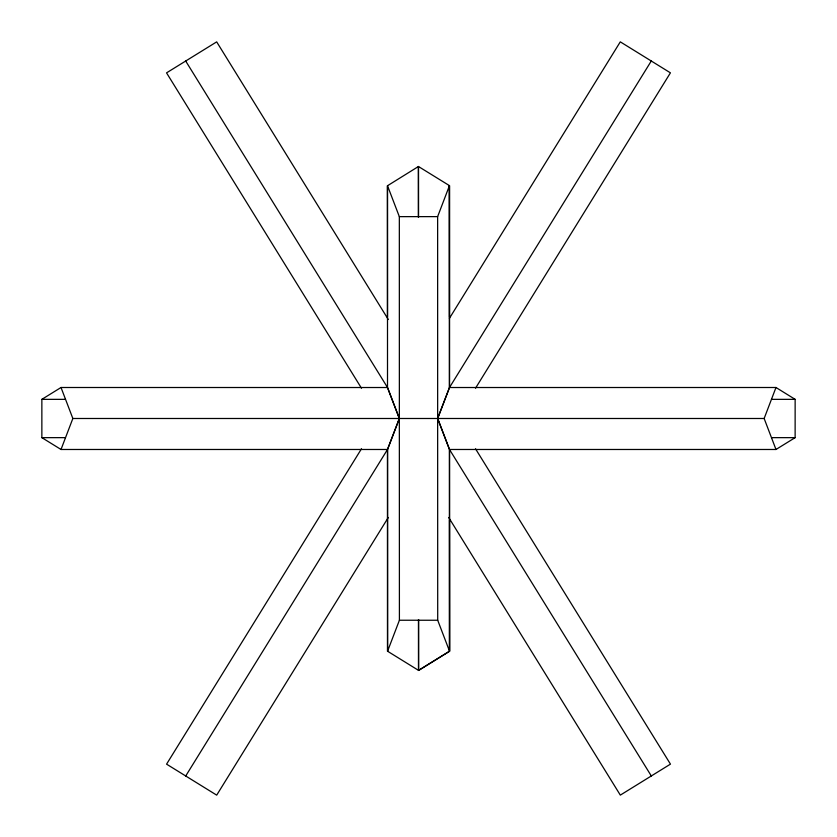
<?xml version="1.0" encoding="UTF-8"?>
<svg xmlns="http://www.w3.org/2000/svg" width="837" height="837" viewBox="0 0 837 837"><rect width="100%" height="100%" fill="white"/><g stroke="black" fill="none" stroke-linecap="round" stroke-linejoin="round"><path stroke-width="1.26" d="M387.489 317.233L387.447 185.772L418.448 166.5L449.459 185.636L437.636 216.626L437.657 418.469L449.479 449.479L775.983 449.479L795.129 437.657L795.14 399.354L775.993 387.5L449.49 387.521L437.646 418.479L437.709 620.248L449.542 651.238L418.521 670.489M61.017 449.479L72.85 418.49L61.017 387.5L41.86 399.343L41.86 437.646L61.017 449.479L387.51 449.479L399.364 418.5L399.333 216.647L387.479 185.668L387.51 387.51L399.343 418.5L399.406 620.238L387.562 651.228L418.552 670.385L449.542 651.238L449.49 449.469L437.657 418.49L449.49 387.521L651.28 61.007M775.983 449.479L764.15 418.49L775.983 387.5M361.5 448.758L166.573 764.15L216.699 795.14L388.284 517.496M449.396 318.384L620.29 41.85L670.427 72.84L475.5 388.232M185.72 775.983L387.51 449.479L399.343 418.49L387.51 387.51L185.688 61.017M399.333 216.647L437.636 216.626M61.007 387.5L387.51 387.521M41.86 399.354L65.37 399.354M771.63 399.354L795.14 399.354M72.85 418.49L764.15 418.49M41.871 437.657L65.37 437.646M771.63 437.646L795.129 437.657M399.406 620.238L437.709 620.248M475.5 448.758L670.458 764.129L620.322 795.119L448.716 517.496M388.284 319.493L216.678 41.871L166.542 72.861L361.5 388.242M651.312 775.962L449.49 449.479L449.542 651.238L449.5 519.808M449.427 185.751L449.459 317.223M418.469 217.296L418.448 166.5L418.469 217.296M418.552 670.385L418.542 619.621L418.552 670.385M387.562 651.238L387.531 449.479L387.541 651.343M449.479 387.5L449.459 185.636L449.469 387.489"/></g></svg>
